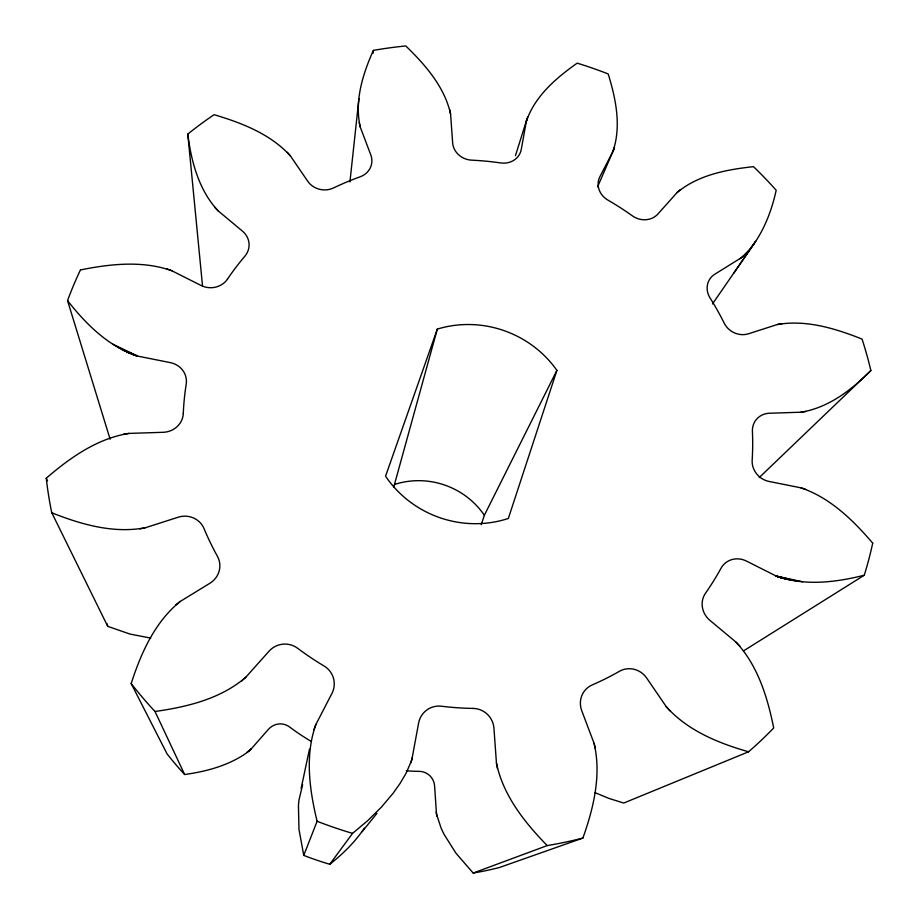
<?xml version="1.0" encoding="UTF-8"?>
<svg xmlns="http://www.w3.org/2000/svg" width="919" height="919" viewBox="0 0 919 919"><rect width="100%" height="100%" fill="white"/><g stroke="black" fill="none" stroke-linecap="round" stroke-linejoin="round"><path stroke-width="1.38" d="M733.833 273.023L755.682 241.341C765.837 225.879 772.236 208.234 776.187 190.244A421.545 401.017 21.3 0 0 753.488 166.661C726.757 169.544 698.176 174.886 677.004 192.611L657.889 214.035A19.138 17.335 24.9 0 1 632.41 215.873A286.659 272.38 21.3 0 0 607.907 200.101A19.115 17.3 23.5 0 1 599.866 176.747L612.916 151.509C621.554 126.317 615.856 98.678 608.183 73.945A421.545 401.017 21.3 0 0 577.201 63.147C556.11 78 534.743 96.277 526.311 121.457L521.257 149.487A19.127 17.323 18 0 1 500.671 162.939A286.659 272.38 21.3 0 0 471.7 160.159A19.161 17.369 16.5 0 1 452.653 142.893L450.586 114.071C444.601 86.88 425.279 64.847 405.784 45.95A421.545 401.017 21.3 0 0 373.367 50.396C362.729 74.106 354.274 101.101 360.294 127.144L370.805 154.943A19.414 17.691 10.9 0 1 360.156 176.793A286.659 272.38 21.3 0 0 333.551 187.935A19.506 17.806 9.5 0 1 307.727 181.238L290.45 155.966C270.634 134.048 241.812 122.916 214.093 114.691A421.545 401.017 21.3 0 0 187.74 134.117M349.932 181.928L358.915 98.792M373.068 53.256L373.401 50.419M302.627 784.677L299.02 799.875A101.216 99.608 88.4 0 0 298.445 805.595L298.974 829.317L303.752 855.394A314.677 306.245 21.3 0 0 329.772 864.274L352.551 833.372L367.68 820.678L381.305 807.238L393.252 793.086L400.167 783.287L406.106 773.201L411.758 760.139L418.604 723.127A21.126 20.838 58 0 1 441.488 706.229A286.659 272.38 21.3 0 0 473.124 708.423M301.133 788.445L309.462 749.226M311.047 741.484A15.669 15.508 -49.9 0 0 309.14 740.151A214.127 208.245 21.3 0 1 289.634 726.998A15.669 15.474 -41.4 0 0 268.474 729.272L251.369 748.755L246.338 753.017A69.959 68.293 -29.8 0 1 242.903 755.372C225.419 766.4 204.937 771.719 184.639 774.499L155.012 711.478C187.062 706.987 220.79 698.842 245.832 677.211L269.026 651.203A21.126 20.827 -15.4 0 1 297.664 648.286A286.659 272.38 21.3 0 0 324.085 666.011A21.103 20.919 -14.4 0 1 331.931 693.443L315.918 724.402C304.717 755.498 309.496 789.869 317.101 821.264L303.752 855.394M393.734 487.093L437.318 329.094A104.157 98.873 21.3 0 1 556.903 370.391L508.345 518.454A104.157 98.873 21.3 0 1 385.555 476.203L437.318 329.094M410.816 762.793L412.424 757.428M515.479 155.644L526.863 119.275M526.311 121.457L527.667 117.15M481.234 524.703L484.359 515.283L556.903 370.391M406.278 770.811A214.127 208.245 21.3 0 0 419.305 771.363A15.657 15.428 78.9 0 1 434.618 786.101L436.479 814.027L441.04 827.904A101.446 98.448 65.9 0 0 444.291 834.716L455.939 853.165L473.17 873.05A314.677 306.245 21.3 0 0 499.626 867.444L582.887 838.059C593.571 808.077 601.635 774.912 594.053 743.264L581.761 710.766A20.988 20.184 53.3 0 1 592.192 684.942A286.636 272.357 21.3 0 0 619.509 671.261A20.919 20.011 51.9 0 1 646.7 678.073L666.183 706.562C687.378 730.559 718.417 743.184 748.571 751.788A421.545 401.017 21.3 0 0 773.695 727.974C767.537 697.314 757.796 665.413 735.981 642.105L709.87 620.314A20.528 19.299 46.3 0 1 705.528 593.157A286.659 272.38 21.3 0 0 720.99 568.275A20.413 19.104 44.8 0 1 746.446 561.072L776.245 576.087C804.493 586.265 835.762 582.416 864.262 575.237A421.545 401.017 21.3 0 0 872.728 543.106M612.916 151.509L614.455 147.27M313.93 729.64L315.918 724.402M597.58 186.879L613.8 149.441M364.349 828.157C355.033 842.091 342.902 853.946 329.772 864.274M712.466 303.971L755.682 241.341L750.042 249.003L741.909 257.377L714.913 274.138A19.356 17.61 30.5 0 0 710.042 297.928A286.659 272.38 21.3 0 1 724.161 323.097A19.437 17.714 32 0 0 748.491 333.769L777.336 324.522C806.17 319.479 835.451 328.508 862.056 339.077A421.545 401.017 21.3 0 1 870.867 370.518C851.729 389.874 828.398 407.818 800.874 412.217L769.456 413.24A19.827 18.242 37.6 0 0 752.408 431.425A286.659 272.38 21.3 0 1 752.167 460.166A19.942 18.414 39.1 0 0 769.077 481.464L800.828 487.805C830.075 497.627 853.062 520.177 872.717 543.14M362.12 831.718L376.928 813.372M46.249 478.248A421.545 401.017 21.3 0 0 51.728 512.733C81.067 524.473 113.542 533.732 145.248 527.77L178.217 517.213A20.976 20.149 -10.4 0 1 204.029 528.597A286.636 272.357 21.3 0 0 217.424 556.317A21.034 20.31 -11.7 0 1 209.923 583.232L180.273 601.428C154.852 621.876 140.998 653.179 131.176 683.541L167.028 753.81A314.677 306.245 21.3 0 0 184.639 774.487M759.209 477.593L870.867 370.541M249.233 750.8L251.369 748.755L247.05 752.489M248.245 751.581L251.369 748.755M241.651 680.956L245.832 677.211M677.004 192.611L680.462 189.578M740.013 258.733L743.643 255.838M175.874 604.863L180.273 601.428M743.517 650.905L864.262 575.237M748.571 751.788L623.748 803.045L609.182 798.508L595.03 792.637M473.17 873.05L547.196 845.583A421.545 401.017 21.3 0 0 582.899 838.071M183.306 413.458A20.62 19.437 -4.8 0 1 163.214 432.298L129.039 433.412C97.391 438.386 70.005 457.685 46.283 478.236L47.501 480.832M80.493 269.922C110.337 263.914 142.548 260.353 171.819 270.737L201.008 285.453A20.046 18.541 2.4 0 0 227.521 279.077M139.803 528.884L145.248 527.77M777.336 324.522L782.126 323.591M800.874 412.217L805.779 411.494M123.605 434.182L129.039 433.412M150.716 638.085L130.016 634.076L107.73 626.344L51.763 512.722M110.131 439.248L67.558 300.662C85.926 324.074 108.511 346.555 137.356 356.044L170.325 362.626A20.505 19.253 -3.3 0 1 186.212 384.131A286.659 272.38 21.3 0 0 183.283 413.458M781.219 577.948L776.245 576.087L802.448 581.738M786.388 579.315L776.245 576.087L797.014 581.176M776.245 576.087L791.661 580.383M800.828 487.805L805.802 489.379M132.256 354.435L137.356 356.044L112.98 344.269M127.293 352.31L137.356 356.044L117.655 347.187M166.89 268.899L171.819 270.737M122.422 349.898L137.356 356.044M202.548 286.154L187.798 134.128C191.232 161.457 198.837 190.176 218.067 210.784L242.455 231.14A19.919 18.38 3.8 0 1 244.913 256.148A286.659 272.38 21.3 0 0 227.498 279.077M547.196 845.583C524.646 822.436 503.038 795.383 496.444 763.023L493.951 728.273A21.126 20.735 57.7 0 0 473.124 708.423M735.981 642.105L739.772 646.046M214.598 207.154L218.067 210.784M287.21 152.244L290.45 155.966M666.183 706.562L669.79 710.766M594.053 743.264L595.432 748.663M359.18 122.583L360.294 127.144M449.69 109.522L450.586 114.071M496.444 763.023L497.466 768.537M436.238 811.959L436.939 816.233M394.665 484.416A77.828 75.657 21.3 0 1 484.359 515.283M107.741 626.367A314.677 306.245 21.3 0 1 107.247 623.898M154.989 711.49A421.545 401.017 21.3 0 1 131.141 683.541M67.524 300.639A421.545 401.017 21.3 0 1 80.447 269.899M352.551 833.372A421.591 401.063 21.3 0 1 317.101 821.264"/></g></svg>
